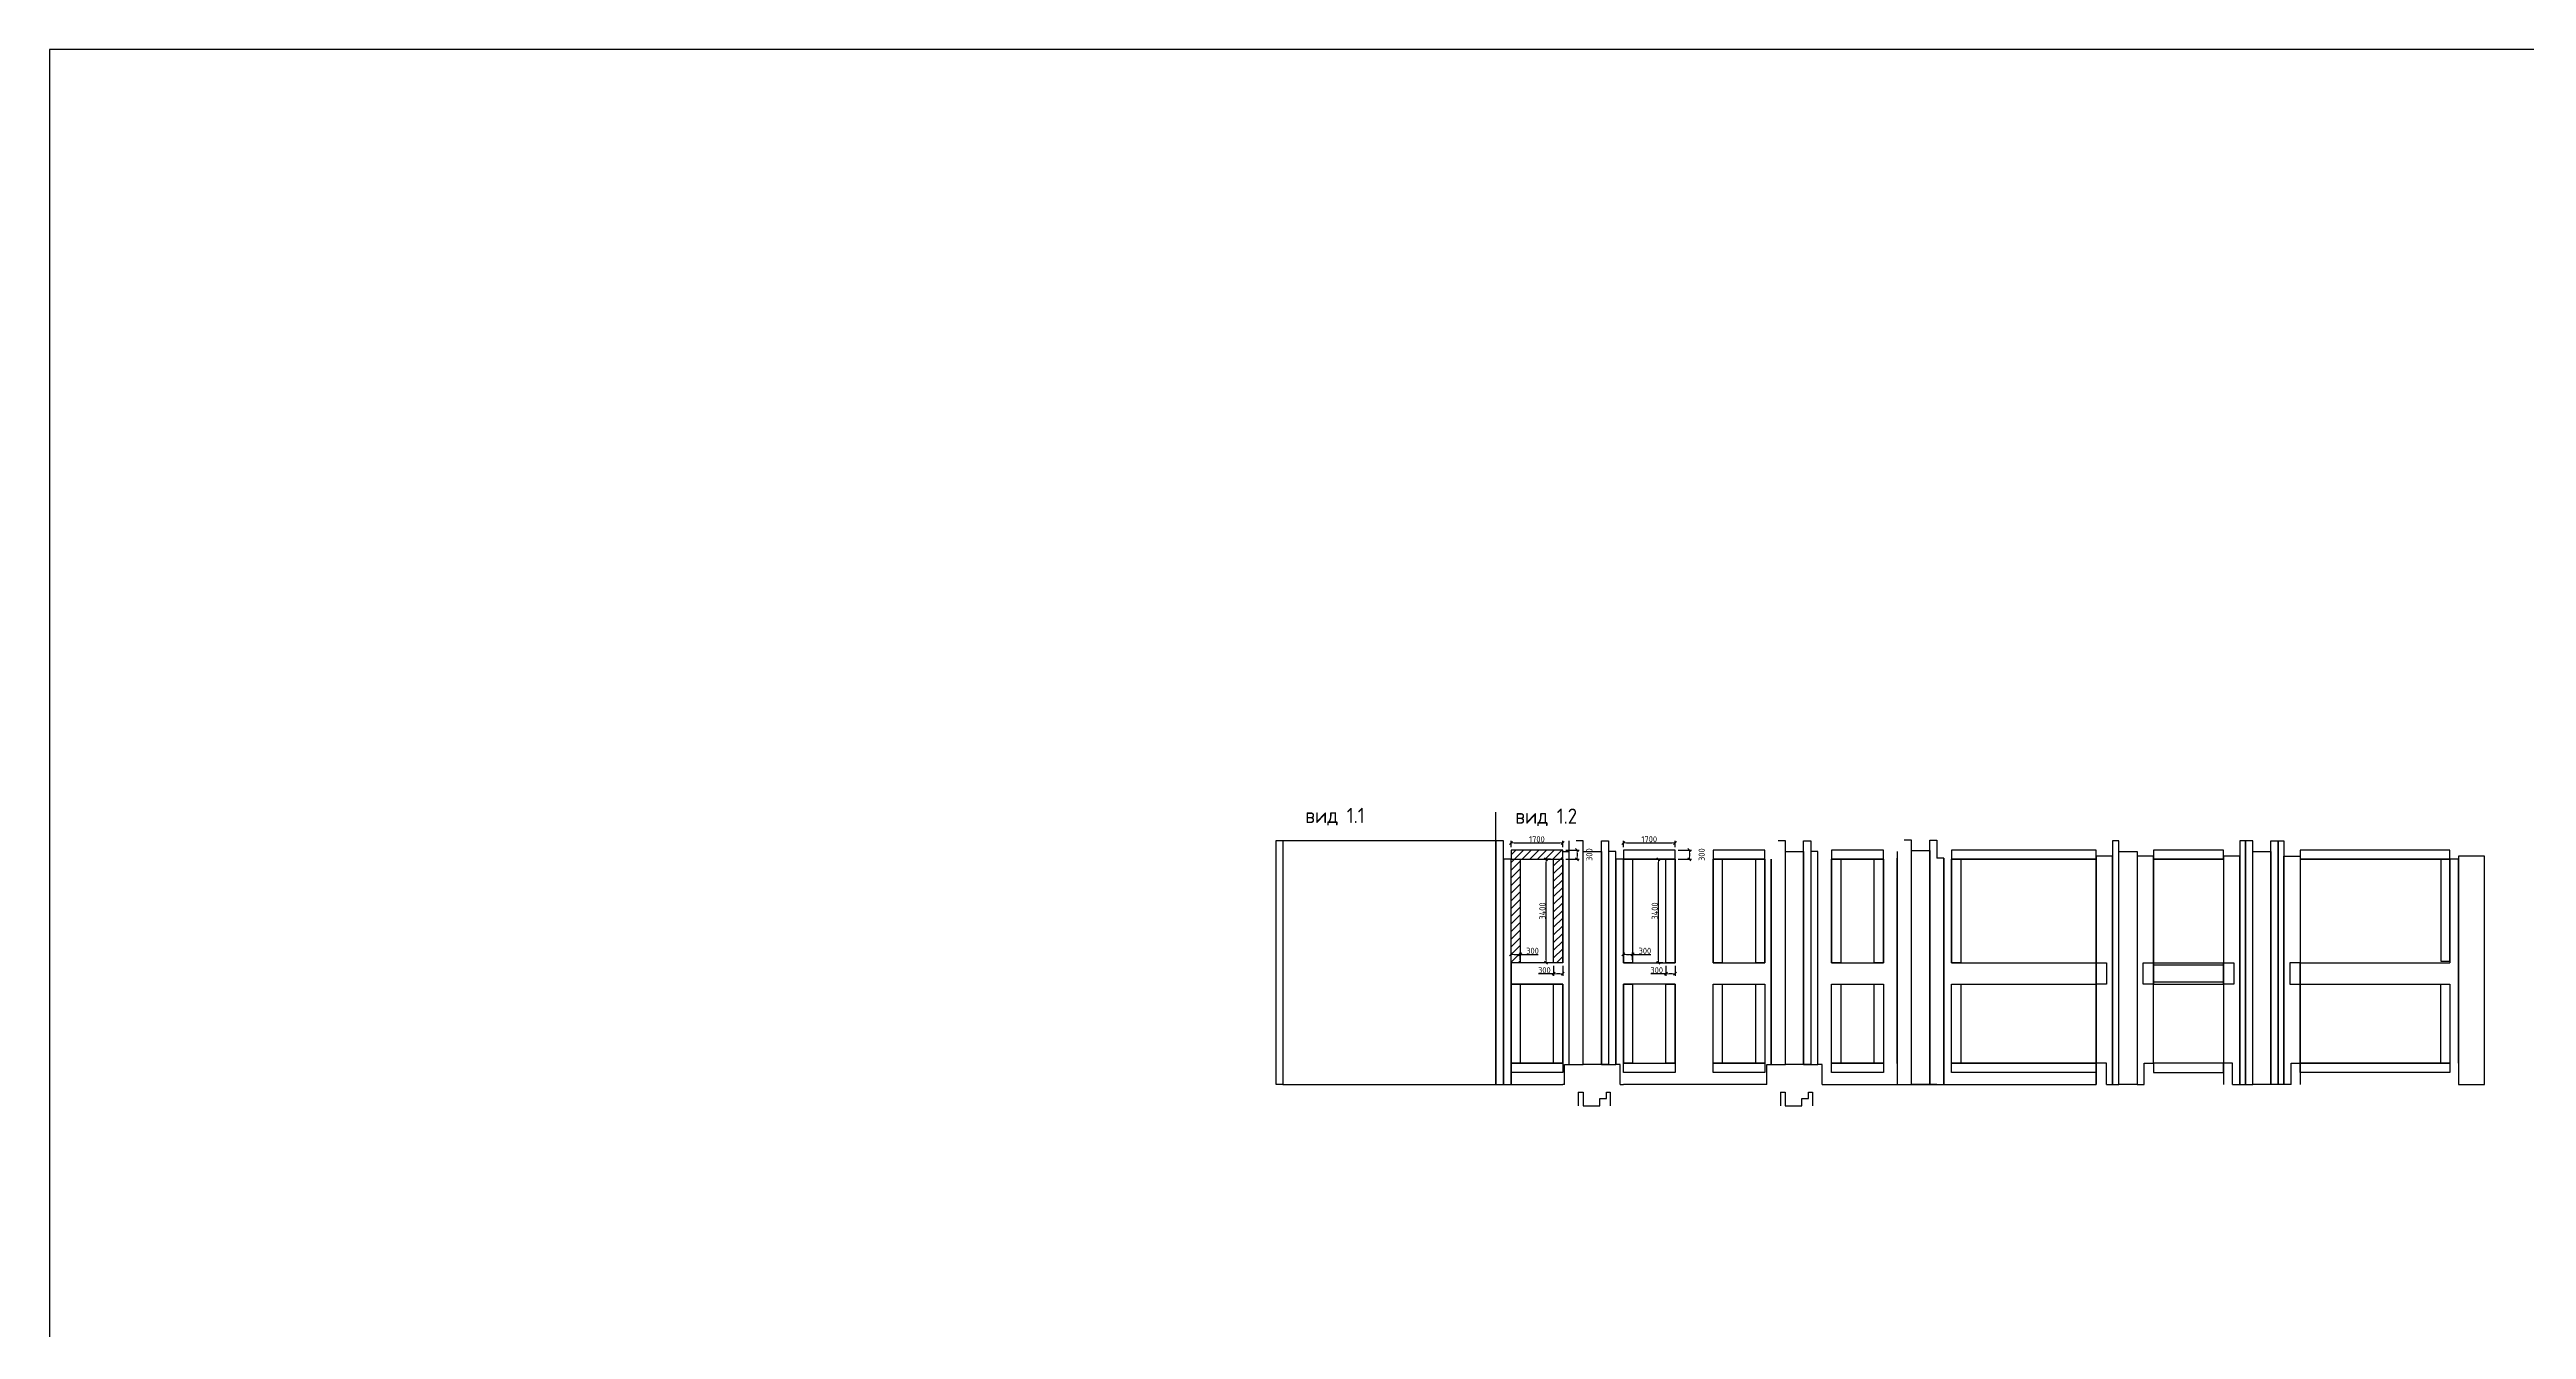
# Model space of a CAD drawing. Header units: millimetres. Extents: x 209 to 1046824, y -248937 to 510758.
# Drawn here: x 556639 to 637991, y 462083 to 504101 of the extents above; entities that cross this region are included whole.
import ezdxf

# ---------------------------------------------------------------- set-up
doc = ezdxf.new("R2010")
doc.units = ezdxf.units.MM
doc.layers.add('$AUDIT_BAD_LAYER1', color=7, linetype='Continuous')
doc.layers.add('Штриховка', color=7, linetype='Continuous')
doc.layers.add('Основные линии', color=7, linetype='Continuous', lineweight=30)
doc.layers.add('Размеры', color=7, linetype='Continuous', lineweight=15)
doc.styles.add('СПДС', font='isocpeur.ttf', dxfattribs={"width": 0.9})
doc.dimstyles.new('Размера А3', dxfattribs={"dimtxt": 200, "dimasz": 100, "dimexe": 70, "dimexo": 100, "dimgap": 20, "dimtad": 1, "dimdec": 0, "dimrnd": 10, "dimzin": 0, "dimdsep": 46, "dimtxsty": 'СПДС', "dimblk": 'ARROWHEAD_6', "dimcen": 1, "dimclrd": 256, "dimclre": 256, "dimclrt": 256, "dimazin": 0, "dimtfac": 1, "dimtdec": 0, "dimtmove": 2, "dimatfit": 3, "dimfxl": 1, "dimtolj": 1, "dimtzin": 0, "dimarcsym": 0})

# ---------------------------------------------------------------- blocks, each defined once
blk = doc.blocks.new('ARROWHEAD_6')
at = {"color": 0, "linetype": 'Continuous'}
for p, q in [((0, 0), (-1, 0)), ((-0.5, -0.5), (0.5, 0.5))]:
    blk.add_line(p, q, dxfattribs=at)
blk = doc.blocks.new('*D2203')
at = {"layer": 'Defpoints', "color": 0, "lineweight": 30, "transparency": 16777216}
for p in [(604940, 474393), (604640, 474120), (604940, 474120)]:
    blk.add_point(p, dxfattribs=at)
at = {"layer": 'Размеры', "lineweight": -2, "transparency": 16777216}
for p, q in [((604640, 474220), (604640, 474463)), ((604740, 474393), (604840, 474393)), ((604940, 474220), (604940, 474463)), ((604940, 474393), (605537, 474393))]:
    blk.add_line(p, q, dxfattribs=at)
at = {"layer": 'Размеры', "lineweight": -2, "transparency": 16777216, "xscale": 100, "yscale": 100, "zscale": 100, "rotation": 180}
blk.add_blockref('ARROWHEAD_6', (604640, 474393), dxfattribs=at)
at = {"layer": 'Размеры', "lineweight": -2, "transparency": 16777216, "xscale": 100, "yscale": 100, "zscale": 100}
blk.add_blockref('ARROWHEAD_6', (604940, 474393), dxfattribs=at)
at = {"layer": 'Размеры', "transparency": 16777216, "insert": (605346, 474513), "char_height": 200, "attachment_point": 5, "style": 'СПДС'}
blk.add_mtext('\\A1;300', dxfattribs=at)
blk = doc.blocks.new('*D2204')
at = {"layer": 'Defpoints', "color": 0, "lineweight": 30, "transparency": 16777216}
for p in [(606040, 474120), (606340, 474120), (606340, 473758)]:
    blk.add_point(p, dxfattribs=at)
at = {"layer": 'Размеры', "lineweight": -2, "transparency": 16777216}
for p, q in [((606040, 473758), (605544, 473758)), ((606040, 474020), (606040, 473688)), ((606240, 473758), (606140, 473758)), ((606340, 474020), (606340, 473688))]:
    blk.add_line(p, q, dxfattribs=at)
at = {"layer": 'Размеры', "lineweight": -2, "transparency": 16777216, "xscale": 100, "yscale": 100, "zscale": 100, "rotation": 180}
blk.add_blockref('ARROWHEAD_6', (606040, 473758), dxfattribs=at)
at = {"layer": 'Размеры', "lineweight": -2, "transparency": 16777216, "xscale": 100, "yscale": 100, "zscale": 100}
blk.add_blockref('ARROWHEAD_6', (606340, 473758), dxfattribs=at)
at = {"layer": 'Размеры', "transparency": 16777216, "insert": (605735, 473878), "char_height": 200, "attachment_point": 5, "style": 'СПДС'}
blk.add_mtext('\\A1;300', dxfattribs=at)
blk = doc.blocks.new('*D2205')
at = {"layer": 'Defpoints', "color": 0, "lineweight": 30, "transparency": 16777216}
for p in [(605791, 477520), (606040, 477520), (606040, 474120)]:
    blk.add_point(p, dxfattribs=at)
at = {"layer": 'Размеры', "lineweight": -2, "transparency": 16777216}
for p, q in [((605940, 477520), (605721, 477520)), ((605791, 474220), (605791, 477420)), ((605940, 474120), (605721, 474120))]:
    blk.add_line(p, q, dxfattribs=at)
at = {"layer": 'Размеры', "lineweight": -2, "transparency": 16777216, "xscale": 100, "yscale": 100, "zscale": 100}
for p, rotation in [((605791, 477520), 90), ((605791, 474120), 270)]:
    blk.add_blockref('ARROWHEAD_6', p, dxfattribs=dict(at, rotation=rotation))
at = {"layer": 'Размеры', "transparency": 16777216, "insert": (605671, 475820), "char_height": 200, "attachment_point": 5, "rotation": 90, "style": 'СПДС'}
blk.add_mtext('\\A1;3400', dxfattribs=at)
blk = doc.blocks.new('*D2206')
at = {"layer": 'Defpoints', "color": 0, "lineweight": 30, "transparency": 16777216}
for p in [(604640, 477820), (606340, 478057), (606340, 477820)]:
    blk.add_point(p, dxfattribs=at)
at = {"layer": 'Размеры', "lineweight": -2, "transparency": 16777216}
for p, q in [((604640, 477920), (604640, 478127)), ((604740, 478057), (606240, 478057)), ((606340, 477920), (606340, 478127))]:
    blk.add_line(p, q, dxfattribs=at)
at = {"layer": 'Размеры', "lineweight": -2, "transparency": 16777216, "xscale": 100, "yscale": 100, "zscale": 100, "rotation": 180}
blk.add_blockref('ARROWHEAD_6', (604640, 478057), dxfattribs=at)
at = {"layer": 'Размеры', "lineweight": -2, "transparency": 16777216, "xscale": 100, "yscale": 100, "zscale": 100}
blk.add_blockref('ARROWHEAD_6', (606340, 478057), dxfattribs=at)
at = {"layer": 'Размеры', "transparency": 16777216, "insert": (605490, 478177), "char_height": 200, "attachment_point": 5, "style": 'СПДС'}
blk.add_mtext('\\A1;1700', dxfattribs=at)
blk = doc.blocks.new('*D2207')
at = {"layer": 'Defpoints', "color": 0, "lineweight": 30, "transparency": 16777216}
for p in [(606340, 477820), (606340, 477520), (606811, 477520)]:
    blk.add_point(p, dxfattribs=at)
at = {"layer": 'Размеры', "lineweight": -2, "transparency": 16777216}
for p, q in [((606440, 477820), (606881, 477820)), ((606811, 477720), (606811, 477620)), ((606440, 477520), (606881, 477520))]:
    blk.add_line(p, q, dxfattribs=at)
at = {"layer": 'Размеры', "lineweight": -2, "transparency": 16777216, "xscale": 100, "yscale": 100, "zscale": 100}
for p, rotation in [((606811, 477820), 90), ((606811, 477520), 270)]:
    blk.add_blockref('ARROWHEAD_6', p, dxfattribs=dict(at, rotation=rotation))
at = {"layer": 'Размеры', "transparency": 16777216, "insert": (607211, 477670), "char_height": 200, "attachment_point": 5, "rotation": 90, "style": 'СПДС'}
blk.add_mtext('\\A1;300', dxfattribs=at)
blk = doc.blocks.new('*D2212')
at = {"layer": 'Defpoints', "color": 0, "lineweight": 30, "transparency": 16777216}
for p in [(608630, 474393), (608330, 474120), (608630, 474120)]:
    blk.add_point(p, dxfattribs=at)
at = {"layer": 'Размеры', "lineweight": -2, "transparency": 16777216}
for p, q in [((608330, 474220), (608330, 474463)), ((608430, 474393), (608530, 474393)), ((608630, 474220), (608630, 474463)), ((608630, 474393), (609227, 474393))]:
    blk.add_line(p, q, dxfattribs=at)
at = {"layer": 'Размеры', "lineweight": -2, "transparency": 16777216, "xscale": 100, "yscale": 100, "zscale": 100, "rotation": 180}
blk.add_blockref('ARROWHEAD_6', (608330, 474393), dxfattribs=at)
at = {"layer": 'Размеры', "lineweight": -2, "transparency": 16777216, "xscale": 100, "yscale": 100, "zscale": 100}
blk.add_blockref('ARROWHEAD_6', (608630, 474393), dxfattribs=at)
at = {"layer": 'Размеры', "transparency": 16777216, "insert": (609036, 474513), "char_height": 200, "attachment_point": 5, "style": 'СПДС'}
blk.add_mtext('\\A1;300', dxfattribs=at)
blk = doc.blocks.new('*D2208')
at = {"layer": 'Defpoints', "color": 0, "lineweight": 30, "transparency": 16777216}
for p in [(609730, 474120), (610030, 474120), (610030, 473758)]:
    blk.add_point(p, dxfattribs=at)
at = {"layer": 'Размеры', "lineweight": -2, "transparency": 16777216}
for p, q in [((609730, 473758), (609234, 473758)), ((609730, 474020), (609730, 473688)), ((609930, 473758), (609830, 473758)), ((610030, 474020), (610030, 473688))]:
    blk.add_line(p, q, dxfattribs=at)
at = {"layer": 'Размеры', "lineweight": -2, "transparency": 16777216, "xscale": 100, "yscale": 100, "zscale": 100, "rotation": 180}
blk.add_blockref('ARROWHEAD_6', (609730, 473758), dxfattribs=at)
at = {"layer": 'Размеры', "lineweight": -2, "transparency": 16777216, "xscale": 100, "yscale": 100, "zscale": 100}
blk.add_blockref('ARROWHEAD_6', (610030, 473758), dxfattribs=at)
at = {"layer": 'Размеры', "transparency": 16777216, "insert": (609425, 473878), "char_height": 200, "attachment_point": 5, "style": 'СПДС'}
blk.add_mtext('\\A1;300', dxfattribs=at)
blk = doc.blocks.new('*D2209')
at = {"layer": 'Defpoints', "color": 0, "lineweight": 30, "transparency": 16777216}
for p in [(609481, 477520), (609730, 477520), (609730, 474120)]:
    blk.add_point(p, dxfattribs=at)
at = {"layer": 'Размеры', "lineweight": -2, "transparency": 16777216}
for p, q in [((609630, 477520), (609411, 477520)), ((609481, 474220), (609481, 477420)), ((609630, 474120), (609411, 474120))]:
    blk.add_line(p, q, dxfattribs=at)
at = {"layer": 'Размеры', "lineweight": -2, "transparency": 16777216, "xscale": 100, "yscale": 100, "zscale": 100}
for p, rotation in [((609481, 477520), 90), ((609481, 474120), 270)]:
    blk.add_blockref('ARROWHEAD_6', p, dxfattribs=dict(at, rotation=rotation))
at = {"layer": 'Размеры', "transparency": 16777216, "insert": (609361, 475820), "char_height": 200, "attachment_point": 5, "rotation": 90, "style": 'СПДС'}
blk.add_mtext('\\A1;3400', dxfattribs=at)
blk = doc.blocks.new('*D2210')
at = {"layer": 'Defpoints', "color": 0, "lineweight": 30, "transparency": 16777216}
for p in [(608330, 477820), (610030, 478057), (610030, 477820)]:
    blk.add_point(p, dxfattribs=at)
at = {"layer": 'Размеры', "lineweight": -2, "transparency": 16777216}
for p, q in [((608330, 477920), (608330, 478127)), ((608430, 478057), (609930, 478057)), ((610030, 477920), (610030, 478127))]:
    blk.add_line(p, q, dxfattribs=at)
at = {"layer": 'Размеры', "lineweight": -2, "transparency": 16777216, "xscale": 100, "yscale": 100, "zscale": 100, "rotation": 180}
blk.add_blockref('ARROWHEAD_6', (608330, 478057), dxfattribs=at)
at = {"layer": 'Размеры', "lineweight": -2, "transparency": 16777216, "xscale": 100, "yscale": 100, "zscale": 100}
blk.add_blockref('ARROWHEAD_6', (610030, 478057), dxfattribs=at)
at = {"layer": 'Размеры', "transparency": 16777216, "insert": (609180, 478177), "char_height": 200, "attachment_point": 5, "style": 'СПДС'}
blk.add_mtext('\\A1;1700', dxfattribs=at)
blk = doc.blocks.new('*D2211')
at = {"layer": 'Defpoints', "color": 0, "lineweight": 30, "transparency": 16777216}
for p in [(610030, 477820), (610030, 477520), (610501, 477520)]:
    blk.add_point(p, dxfattribs=at)
at = {"layer": 'Размеры', "lineweight": -2, "transparency": 16777216}
for p, q in [((610130, 477820), (610571, 477820)), ((610501, 477720), (610501, 477620)), ((610130, 477520), (610571, 477520))]:
    blk.add_line(p, q, dxfattribs=at)
at = {"layer": 'Размеры', "lineweight": -2, "transparency": 16777216, "xscale": 100, "yscale": 100, "zscale": 100}
for p, rotation in [((610501, 477820), 90), ((610501, 477520), 270)]:
    blk.add_blockref('ARROWHEAD_6', p, dxfattribs=dict(at, rotation=rotation))
at = {"layer": 'Размеры', "transparency": 16777216, "insert": (610901, 477670), "char_height": 200, "attachment_point": 5, "rotation": 90, "style": 'СПДС'}
blk.add_mtext('\\A1;300', dxfattribs=at)

msp = doc.modelspace()

# ---------------------------------------------------------------- hatches: boundary and pattern name
at = {"layer": 'Штриховка', "transparency": 33554559}
h = msp.add_hatch(dxfattribs=at)
h.set_pattern_fill('ANSI31', color=1, scale=56)
h.paths.add_polyline_path([(604940.1, 477519.7), (604640.1, 477519.7), (604640.1, 474119.7), (604940.1, 474119.7)])
h.paths.add_polyline_path([(606340.1, 477819.7), (604640.1, 477819.7), (604640.1, 477519.7), (604940.1, 477519.7), (606340.1, 477519.7)])
h.paths.add_polyline_path([(606340.1, 477519.7), (606040.1, 477519.7), (606040.1, 474119.7), (606340.1, 474119.7)])

# ---------------------------------------------------------------- linework, layer by layer
at = {"layer": '$AUDIT_BAD_LAYER1'}
for points in [[(597140.1, 470119.7), (596925.1, 470119.7), (596925.1, 478130.6), (597140.1, 478130.6)], [(625740.1, 474057.4), (628040.1, 474057.4), (628040.1, 473478.2), (625740.1, 473478.2)]]:
    msp.add_lwpolyline(points, close=True, dxfattribs=at)
msp.add_lwpolyline([(556639.4, 144021), (1046823.5, 144021), (1046823.5, 504101.2), (556639.4, 504101.2)], close=True)
at = {"layer": 'Основные линии'}
for p, q in [((606845.8, 469868.2), (606845.8, 469428.2)), ((606845.8, 469868.2), (607005.8, 469868.2)), ((607005.8, 469868.2), (607005.8, 469428.2)), ((607898.5, 469868.2), (607898.5, 469428.2)), ((613485.8, 469868.2), (613485.8, 469428.2)), ((613485.8, 469868.2), (613645.8, 469868.2)), ((613645.8, 469868.2), (613645.8, 469428.2)), ((614538.5, 469868.2), (614538.5, 469428.2))]:
    msp.add_line(p, q, dxfattribs=at)
for points in [[(604140.1, 478119.7), (604140.1, 479068.5)], [(606340.1, 477769.7), (606540.1, 477769.7), (606540.1, 470779.9)], [(606540.1, 478119.7), (606540.1, 470779.9), (607010.1, 470779.9), (607010.1, 478119.7), (606775.1, 478119.7)], [(607610.1, 477769.7), (607610.1, 470779.9), (608080.1, 470779.9), (608080.1, 477769.7), (607845.1, 477769.7)], [(613180.1, 477519.7), (613180.1, 470779.9), (613650.1, 470779.9), (613650.1, 478119.7), (613415.1, 478119.7)], [(614250.1, 477769.7), (614250.1, 470779.9), (614720.1, 470779.9), (614720.1, 477769.7), (614485.1, 477769.7)], [(617320.1, 477769.7), (617320.1, 470119.7), (617790.1, 470119.7), (617790.1, 478150.8), (617555.1, 478150.8)], [(617320.1, 470811), (617320.1, 477550.8), (617320.1, 477550.8)], [(618625.1, 470119.7), (618390.1, 470119.7), (618390.1, 478150.8), (618625.1, 478150.8), (618625.1, 477554.8)], [(618390.1, 477800.8), (618390.1, 470119.7), (618860.1, 470119.7), (618860.1, 477554.8), (618625.1, 477554.8)], [(618860.1, 477554.8), (618860.1, 470119.7), (623860.1, 470119.7), (623860.1, 477519.7)], [(624200.1, 470119.7), (624400.1, 470119.7), (624400.1, 477619.7), (623860.1, 477619.7), (623860.1, 470119.7)], [(625740.1, 470819.7), (625740.1, 477619.7), (625200.1, 477619.7), (625200.1, 470119.7)], [(628340.1, 470119.7), (628580.1, 470119.7), (628580.1, 477619.7), (628040.1, 477619.7), (628040.1, 470119.7)], [(630260.1, 470119.7), (630020.1, 470119.7), (630020.1, 477619.7), (630560.1, 477619.7), (630560.1, 470119.7)], [(606340.1, 474119.7), (606340.1, 477519.7)], [(608330.1, 474119.7), (608330.1, 477519.7), (608080.1, 477519.7), (608080.1, 470779.9)], [(613180.1, 470779.9), (613180.1, 477519.7), (613180.1, 477519.7)], [(623860.1, 477519.7), (619110.1, 477519.7), (619110.1, 474119.7), (623860.1, 474119.7)], [(628040.1, 477519.7), (625740.1, 477519.7), (625740.1, 474119.7), (628040.1, 474119.7)], [(635760.1, 477519.7), (630560.1, 477519.7), (630560.1, 474119.7), (635476.9, 474119.7)], [(635476.9, 477519.7), (635476.9, 474119.7)], [(635760.1, 470819.7), (635760.1, 477519.7)], [(606340.1, 474119.7), (604640.1, 474119.7), (604640.1, 473419.7), (606340.1, 473419.7)], [(606340.1, 470819.7), (606340.1, 473419.7)], [(608330.1, 470819.7), (608330.1, 473419.7)], [(623860.1, 470819.7), (619110.1, 470819.7), (619110.1, 473419.7), (623860.1, 473419.7)], [(628040.1, 470819.7), (625740.1, 470819.7), (625740.1, 473419.7), (628040.1, 473419.7)], [(635476.9, 470819.7), (630560.1, 470819.7), (630560.1, 473419.7), (635476.9, 473419.7)], [(635476.9, 473419.7), (635476.9, 470819.7)], [(606340.1, 470819.7), (604640.1, 470819.7), (604640.1, 470119.7), (606340.1, 470119.7)], [(606397.4, 470119.7), (606397.4, 470779.9), (606540.1, 470779.9)], [(608222.8, 470119.7), (608222.8, 470779.9), (608080.1, 470779.9)], [(613037.4, 470119.7), (613037.4, 470779.9), (613180.1, 470779.9)], [(614862.8, 470119.7), (614862.8, 470779.9), (614720.1, 470779.9)], [(624200.1, 470119.7), (624200.1, 470819.7), (623860.1, 470819.7), (623860.1, 470119.7)], [(625440.1, 470119.7), (625440.1, 470819.7), (625740.1, 470819.7)], [(628340.1, 470119.7), (628340.1, 470819.7), (628040.1, 470819.7)], [(630260.1, 470119.7), (630260.1, 470819.7), (630560.1, 470819.7)], [(606397.4, 470119.7), (606340.1, 470119.7)], [(607005.8, 469428.2), (607555.8, 469428.2), (607555.8, 469668.2), (607775.8, 469668.2), (607775.8, 469868.2), (607898.5, 469868.2)], [(608222.8, 470119.7), (608330.1, 470119.7)], [(613037.4, 470119.7), (608330.1, 470119.7)], [(613645.8, 469428.2), (614195.8, 469428.2), (614195.8, 469668.2), (614415.8, 469668.2), (614415.8, 469868.2), (614538.5, 469868.2)], [(614862.8, 470119.7), (617177.4, 470119.7)], [(617177.4, 470119.7), (618860.1, 470119.7)], [(625200.1, 470119.7), (625440.1, 470119.7)]]:
    msp.add_lwpolyline(points, dxfattribs=at)
for points in [[(597140.1, 470119.7), (604140.1, 470119.7), (604140.1, 478119.7), (597140.1, 478119.7)], [(604140.1, 470119.7), (604390.1, 470119.7), (604390.1, 478119.7), (604140.1, 478119.7)], [(607010.1, 477769.7), (607610.1, 477769.7), (607610.1, 470779.9), (607010.1, 470779.9)], [(607610.1, 478119.7), (607845.1, 478119.7), (607845.1, 470779.9), (607610.1, 470779.9)], [(608330.1, 477519.7), (610030.1, 477519.7), (610030.1, 477819.7), (608330.1, 477819.7)], [(611275.5, 477519.7), (612975.5, 477519.7), (612975.5, 477819.7), (611275.5, 477819.7)], [(613650.1, 477769.7), (614250.1, 477769.7), (614250.1, 470779.9), (613650.1, 470779.9)], [(614250.1, 478119.7), (614485.1, 478119.7), (614485.1, 470779.9), (614250.1, 470779.9)], [(615170.1, 477519.7), (616870.1, 477519.7), (616870.1, 477819.7), (615170.1, 477819.7)], [(617790.1, 477800.8), (618390.1, 477800.8), (618390.1, 470119.7), (617790.1, 470119.7)], [(619110.1, 477519.7), (623860.1, 477519.7), (623860.1, 477819.7), (619110.1, 477819.7)], [(624400.1, 470119.7), (624600.1, 470119.7), (624600.1, 478119.7), (624400.1, 478119.7)], [(624600.1, 477769.7), (625200.1, 477769.7), (625200.1, 470119.7), (624600.1, 470119.7)], [(625740.1, 477519.7), (628040.1, 477519.7), (628040.1, 477819.7), (625740.1, 477819.7)], [(628580.1, 470119.7), (628760.1, 470119.7), (628760.1, 478119.7), (628580.1, 478119.7)], [(628760.1, 470119.7), (629000.1, 470119.7), (629000.1, 478119.7), (628760.1, 478119.7)], [(629000.1, 477769.7), (629600.1, 477769.7), (629600.1, 470119.7), (629000.1, 470119.7)], [(629840.1, 470119.7), (629600.1, 470119.7), (629600.1, 478119.7), (629840.1, 478119.7)], [(630020.1, 470119.7), (629840.1, 470119.7), (629840.1, 478119.7), (630020.1, 478119.7)], [(630560.1, 477519.7), (635476.9, 477519.7), (635476.9, 477819.7), (630560.1, 477819.7)], [(635760.1, 470119.7), (636610.1, 470119.7), (636610.1, 477619.7), (635760.1, 477619.7)], [(604390.1, 470119.7), (604640.1, 470119.7), (604640.1, 477519.7), (604390.1, 477519.7)], [(610030.1, 477519.7), (608330.1, 477519.7), (608330.1, 474119.7), (610030.1, 474119.7)], [(608330.1, 477519.7), (608630.1, 477519.7), (608630.1, 474119.7), (608330.1, 474119.7)], [(609730.1, 477519.7), (610030.1, 477519.7), (610030.1, 474119.7), (609730.1, 474119.7)], [(611275.5, 474119.7), (612975.5, 474119.7), (612975.5, 477519.7), (611275.5, 477519.7)], [(611275.5, 477519.7), (611575.5, 477519.7), (611575.5, 474119.7), (611275.5, 474119.7)], [(612675.5, 477519.7), (612975.5, 477519.7), (612975.5, 474119.7), (612675.5, 474119.7)], [(615170.1, 474119.7), (616870.1, 474119.7), (616870.1, 477519.7), (615170.1, 477519.7)], [(615170.1, 477519.7), (615470.1, 477519.7), (615470.1, 474119.7), (615170.1, 474119.7)], [(616570.1, 477519.7), (616870.1, 477519.7), (616870.1, 474119.7), (616570.1, 474119.7)], [(619110.1, 477519.7), (619410.1, 477519.7), (619410.1, 474119.7), (619110.1, 474119.7)], [(635476.9, 477519.7), (635176.9, 477519.7), (635176.9, 474172.2), (635476.9, 474172.2)], [(623860.1, 474119.7), (624200.1, 474119.7), (624200.1, 473419.7), (623860.1, 473419.7)], [(625400.1, 474119.7), (625740.1, 474119.7), (625740.1, 473419.7), (625400.1, 473419.7)], [(628040.1, 474119.7), (628380.1, 474119.7), (628380.1, 473419.7), (628040.1, 473419.7)], [(630560.1, 474119.7), (630220.1, 474119.7), (630220.1, 473419.7), (630560.1, 473419.7)], [(604640.1, 470819.7), (606340.1, 470819.7), (606340.1, 473419.7), (604640.1, 473419.7)], [(604640.1, 473419.7), (604940.1, 473419.7), (604940.1, 470819.7), (604640.1, 470819.7)], [(606040.1, 473419.7), (606340.1, 473419.7), (606340.1, 470819.7), (606040.1, 470819.7)], [(608330.1, 470819.7), (610030.1, 470819.7), (610030.1, 473419.7), (608330.1, 473419.7)], [(608330.1, 473419.7), (608630.1, 473419.7), (608630.1, 470819.7), (608330.1, 470819.7)], [(609730.1, 473419.7), (610030.1, 473419.7), (610030.1, 470819.7), (609730.1, 470819.7)], [(611275.5, 473419.7), (612975.5, 473419.7), (612975.5, 470819.7), (611275.5, 470819.7)], [(611275.5, 473419.7), (611575.5, 473419.7), (611575.5, 470819.7), (611275.5, 470819.7)], [(612675.5, 473419.7), (612975.5, 473419.7), (612975.5, 470819.7), (612675.5, 470819.7)], [(615170.1, 473419.7), (616870.1, 473419.7), (616870.1, 470819.7), (615170.1, 470819.7)], [(615170.1, 473419.7), (615470.1, 473419.7), (615470.1, 470819.7), (615170.1, 470819.7)], [(616570.1, 473419.7), (616870.1, 473419.7), (616870.1, 470819.7), (616570.1, 470819.7)], [(619110.1, 473419.7), (619410.1, 473419.7), (619410.1, 470819.7), (619110.1, 470819.7)], [(635176.9, 473419.7), (635476.9, 473419.7), (635476.9, 470819.7), (635176.9, 470819.7)], [(604640.1, 470819.7), (606340.1, 470819.7), (606340.1, 470519.7), (604640.1, 470519.7)], [(608330.1, 470819.7), (610030.1, 470819.7), (610030.1, 470519.7), (608330.1, 470519.7)], [(611275.5, 470819.7), (612975.5, 470819.7), (612975.5, 470519.7), (611275.5, 470519.7)], [(615170.1, 470819.7), (616870.1, 470819.7), (616870.1, 470519.7), (615170.1, 470519.7)], [(619110.1, 470819.7), (623860.1, 470819.7), (623860.1, 470519.7), (619110.1, 470519.7)], [(628040.1, 470819.7), (625740.1, 470819.7), (625740.1, 470519.7), (628040.1, 470519.7)], [(635476.9, 470519.7), (630560.1, 470519.7), (630560.1, 470819.7), (635476.9, 470819.7)]]:
    msp.add_lwpolyline(points, close=True, dxfattribs=at)
at = {"layer": 'Основные линии', "color": 1}
for points in [[(604640.1, 477519.7), (606340.1, 477519.7), (606340.1, 477819.7), (604640.1, 477819.7)], [(604640.1, 477519.7), (604940.1, 477519.7), (604940.1, 474119.7), (604640.1, 474119.7)], [(606040.1, 477519.7), (606340.1, 477519.7), (606340.1, 474119.7), (606040.1, 474119.7)]]:
    msp.add_lwpolyline(points, close=True, dxfattribs=at)

# ---------------------------------------------------------------- texts
at = {"layer": 'Основные линии', "char_height": 500, "attachment_point": 1, "style": 'СПДС'}
for s, insert in [('вид 1.1', (597885.4, 479208)), ('вид 1.2', (604782.1, 479185))]:
    msp.add_mtext_dynamic_manual_height_columns(s, width=3371.815, gutter_width=1678.4, heights=[0], dxfattribs=dict(at, insert=insert))

# ---------------------------------------------------------------- dimensions: what is measured, and where the dimension line sits
at = {"layer": 'Размеры'}
for base, p1, p2, picture, middle in [((606340.1, 478056.6), (604640.1, 477819.7), (606340.1, 477819.7), '*D2206', (605490.1, 478176.6)), ((610030.1, 478056.6), (608330.1, 477819.7), (610030.1, 477819.7), '*D2210', (609180.1, 478176.6))]:
    dim = msp.add_linear_dim(base=base, p1=p1, p2=p2, dimstyle='Размера А3', dxfattribs=at)
    dim.commit()
    dim.dimension.update_dxf_attribs({"geometry": picture, "text_midpoint": middle})
for base, p1, p2, picture, middle in [((605791, 477519.7), (606040.1, 474119.7), (606040.1, 477519.7), '*D2205', (605671, 475819.7)), ((606810.9, 477519.7), (606340.1, 477819.7), (606340.1, 477519.7), '*D2207', (607210.9, 477669.7)), ((609481, 477519.7), (609730.1, 474119.7), (609730.1, 477519.7), '*D2209', (609361, 475819.7)), ((610500.9, 477519.7), (610030.1, 477819.7), (610030.1, 477519.7), '*D2211', (610900.9, 477669.7))]:
    dim = msp.add_linear_dim(base=base, p1=p1, p2=p2, angle=90, dimstyle='Размера А3', dxfattribs=at)
    dim.commit()
    dim.dimension.update_dxf_attribs({"geometry": picture, "text_midpoint": middle})
for base, p1, p2, picture, middle in [((604940.1, 474392.9), (604640.1, 474119.7), (604940.1, 474119.7), '*D2203', (605345.6, 474392.9)), ((608630.1, 474392.9), (608330.1, 474119.7), (608630.1, 474119.7), '*D2212', (609035.6, 474392.9)), ((606340.1, 473757.9), (606040.1, 474119.7), (606340.1, 474119.7), '*D2204', (605735.2, 473757.9)), ((610030.1, 473757.9), (609730.1, 474119.7), (610030.1, 474119.7), '*D2208', (609425.2, 473757.9))]:
    dim = msp.add_linear_dim(base=base, p1=p1, p2=p2, dimstyle='Размера А3', override={"dimtmove": 0}, dxfattribs=at)
    dim.commit()
    dim.dimension.update_dxf_attribs({"geometry": picture, "text_midpoint": middle, "dimtype": 160})

doc.saveas('drawing.dxf')
